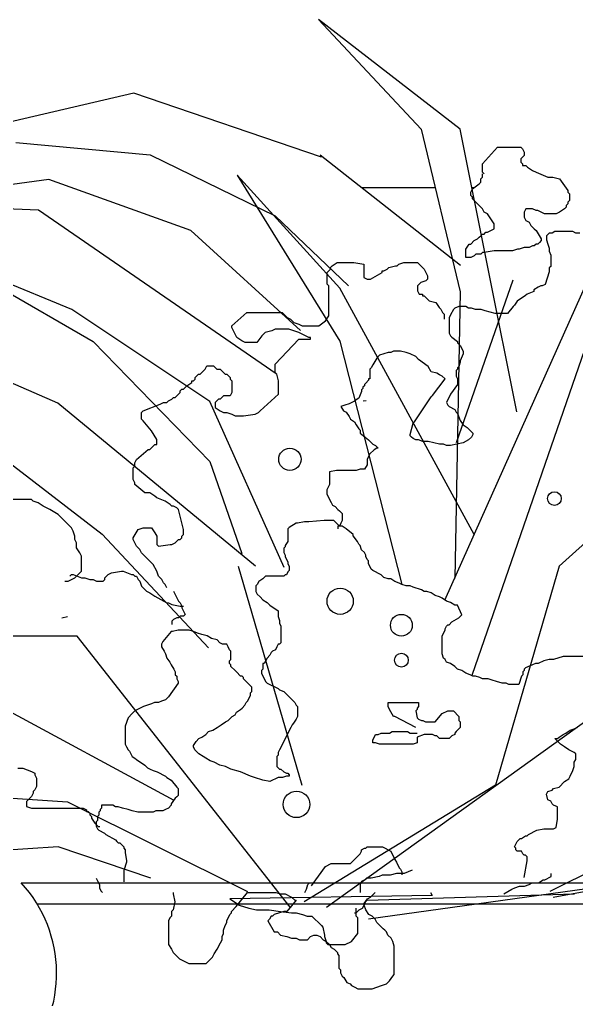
# Model space of a CAD drawing. Header units: millimetres. Extents: x 0 to 25200, y 0 to 17820.
# Drawn here: x 14957 to 15171, y 9540.3 to 9917 of the extents above; entities that cross this region are included whole.
import ezdxf

# ---------------------------------------------------------------- set-up
doc = ezdxf.new("R2010")
doc.units = ezdxf.units.MM
doc.header["$LTSCALE"] = 100
doc.header["$MEASUREMENT"] = 0
doc.layers.add('CO-TREE', color=251, linetype='Continuous')

# ---------------------------------------------------------------- blocks, each defined once
blk = doc.blocks.new('T-310')
at = {"layer": 'CO-TREE'}
for p, q in [((-38.95, 624.59), (0.47, 582.46)), ((15.43, 582.46), (-38.95, 624.59)), ((-109.97, 596.32), (-159.92, 584.63)), ((-37.91, 571.77), (-109.97, 596.32)), ((0.47, 582.46), (15.43, 519.95)), ((37.18, 473.75), (15.43, 582.46)), ((-155.24, 577.29), (-103.68, 572.65)), ((-103.68, 572.65), (-55.69, 549.11)), ((-38.35, 572.55), (15.5, 530.25)), ((24.01, 569.13), (29.79, 575.55)), ((29.79, 575.55), (38.78, 575.55)), ((38.78, 575.55), (39.42, 574.9)), ((39.42, 574.9), (40.06, 573.62)), ((40.06, 573.62), (40.06, 572.34)), ((24.01, 565.92), (24.01, 569.13)), ((40.06, 572.34), (38.78, 571.05)), ((38.78, 571.05), (38.78, 569.77)), ((38.78, 569.77), (39.42, 569.13)), ((39.42, 569.13), (39.42, 568.49)), ((24.65, 565.28), (24.01, 565.92)), ((24.01, 563.99), (24.01, 565.28)), ((39.42, 568.49), (40.7, 568.49)), ((40.7, 568.49), (41.34, 567.84)), ((41.34, 567.84), (43.27, 566.56)), ((43.27, 566.56), (44.56, 565.92)), ((44.56, 565.92), (49.05, 563.99)), ((-142.57, 563.12), (-209.92, 553.97)), ((-88.02, 543.53), (-142.57, 563.12)), ((-30.79, 521.31), (-70.22, 564.8)), ((-70.22, 564.8), (-30.79, 500.92)), ((20.16, 559.5), (22.73, 561.43)), ((22.73, 561.43), (23.37, 562.07)), ((23.37, 563.35), (24.01, 563.99)), ((23.37, 562.07), (23.37, 563.35)), ((49.05, 563.99), (50.98, 563.99)), ((50.98, 563.99), (53.54, 563.35)), ((53.54, 563.35), (56.75, 558.86)), ((-22.37, 560), (5.85, 560)), ((19.52, 558.22), (20.16, 559.5)), ((19.52, 556.93), (19.52, 558.22)), ((19.92, 560), (20.82, 560)), ((56.75, 558.86), (56.75, 558.22)), ((56.75, 558.22), (57.4, 557.58)), ((57.4, 557.58), (57.4, 555.01)), ((-209.92, 553.97), (-146.55, 551.44)), ((20.16, 556.29), (19.52, 556.93)), ((20.16, 555.65), (20.16, 556.29)), ((20.8, 555.01), (20.16, 555.65)), ((21.44, 554.37), (20.8, 555.01)), ((22.73, 553.08), (21.44, 554.37)), ((56.75, 553.73), (56.11, 553.08)), ((57.4, 555.01), (56.75, 554.37)), ((56.75, 554.37), (56.75, 553.73)), ((-146.55, 551.44), (-55.22, 488.52)), ((23.37, 552.44), (22.73, 553.08)), ((24.01, 551.8), (23.37, 552.44)), ((24.65, 550.52), (24.01, 551.8)), ((25.94, 549.87), (24.65, 550.52)), ((40.7, 551.8), (40.06, 550.52)), ((40.06, 550.52), (40.06, 548.59)), ((43.27, 551.8), (40.7, 551.8)), ((44.56, 551.16), (43.27, 551.8)), ((45.2, 551.16), (44.56, 551.16)), ((47.77, 549.87), (45.2, 551.16)), ((53.54, 550.52), (52.26, 549.87)), ((55.47, 551.8), (53.54, 550.52)), ((56.11, 552.44), (55.47, 551.8)), ((56.11, 553.08), (56.11, 552.44)), ((-55.69, 549.11), (-27.49, 522.28)), ((28.5, 546.02), (25.94, 549.87)), ((40.06, 548.59), (40.7, 547.31)), ((40.7, 547.31), (41.99, 546.67)), ((41.99, 546.67), (42.63, 545.38)), ((52.26, 549.87), (47.77, 549.87)), ((-45.91, 505.11), (-88.02, 543.53)), ((24.65, 542.17), (25.29, 542.82)), ((25.29, 542.82), (25.94, 542.82)), ((25.94, 542.82), (27.22, 543.46)), ((27.22, 543.46), (28.5, 544.1)), ((28.5, 544.1), (28.5, 546.02)), ((42.63, 545.38), (43.91, 544.1)), ((43.91, 544.1), (44.56, 543.46)), ((44.56, 543.46), (46.48, 540.25)), ((49.66, 542.55), (49.13, 542.02)), ((50.73, 542.55), (49.66, 542.55)), ((51.8, 543.09), (50.73, 542.55)), ((58.74, 543.09), (51.8, 543.09)), ((59.81, 542.55), (58.74, 543.09)), ((61.42, 542.55), (59.81, 542.55)), ((19.52, 538.32), (20.8, 539.61)), ((20.8, 539.61), (22.08, 540.25)), ((22.08, 540.25), (22.73, 540.89)), ((22.73, 540.89), (23.37, 541.53)), ((23.37, 541.53), (24.01, 542.17)), ((24.01, 542.17), (24.65, 542.17)), ((45.84, 538.96), (45.2, 538.32)), ((46.48, 539.61), (45.84, 538.96)), ((46.48, 540.25), (46.48, 539.61)), ((49.13, 542.02), (48.6, 541.49)), ((48.6, 541.49), (48.6, 539.88)), ((48.6, 539.88), (49.13, 538.28)), ((17.59, 536.4), (18.87, 538.32)), ((17.59, 533.19), (17.59, 536.4)), ((18.87, 538.32), (19.52, 538.32)), ((24.01, 535.11), (23.37, 534.47)), ((24.65, 535.11), (24.01, 535.11)), ((28.5, 535.76), (24.65, 535.11)), ((35.57, 535.76), (28.5, 535.76)), ((37.49, 536.4), (35.57, 535.76)), ((38.13, 536.4), (37.49, 536.4)), ((40.06, 537.04), (38.13, 536.4)), ((41.99, 537.04), (40.06, 537.04)), ((43.27, 537.68), (41.99, 537.04)), ((43.91, 537.68), (43.27, 537.68)), ((44.56, 538.32), (43.91, 537.68)), ((45.2, 538.32), (44.56, 538.32)), ((49.13, 538.28), (49.66, 536.68)), ((49.66, 536.68), (49.66, 535.61)), ((49.66, 535.61), (50.2, 534.01)), ((-179.95, 532.14), (-125.57, 500.88)), ((-133.73, 513.11), (-179.95, 532.14)), ((-33.77, 529.98), (-31.85, 531.26)), ((-31.85, 531.26), (-25.43, 531.26)), ((-25.43, 531.26), (-21.57, 530.62)), ((-8.09, 530.62), (-6.16, 531.26)), ((-6.16, 531.26), (-1.03, 531.26)), ((-1.03, 531.26), (0.26, 529.98)), ((19.52, 533.19), (17.59, 533.19)), ((20.8, 533.83), (19.52, 533.19)), ((21.44, 534.47), (20.8, 533.83)), ((23.37, 534.47), (21.44, 534.47)), ((50.2, 534.01), (50.2, 529.74)), ((-35.7, 527.41), (-35.06, 528.05)), ((-35.7, 522.92), (-35.7, 527.41)), ((-35.06, 528.05), (-34.41, 528.7)), ((-34.41, 529.34), (-33.77, 529.98)), ((-34.41, 528.7), (-34.41, 529.34)), ((-21.57, 530.62), (-21.57, 525.49)), ((-19.01, 524.85), (-14.51, 527.41)), ((-14.51, 527.41), (-14.51, 528.05)), ((-14.51, 528.05), (-13.87, 528.05)), ((-13.87, 528.05), (-12.58, 528.7)), ((-12.58, 528.7), (-11.94, 529.34)), ((-11.94, 529.34), (-9.37, 529.98)), ((-9.37, 529.98), (-8.73, 529.98)), ((-8.73, 529.98), (-8.09, 530.62)), ((0.26, 529.98), (1.54, 528.7)), ((1.54, 528.7), (2.82, 526.13)), ((49.66, 527.6), (48.06, 522.8)), ((50.2, 529.74), (49.66, 529.2)), ((49.66, 529.2), (49.66, 527.6)), ((-21.57, 525.49), (-20.29, 524.85)), ((-20.29, 524.85), (-19.01, 524.85)), ((0.26, 523.56), (-1.03, 522.28)), ((2.18, 524.2), (0.26, 523.56)), ((2.82, 524.85), (2.18, 524.2)), ((2.82, 526.13), (2.82, 524.85)), ((9.57, 401.43), (64.37, 524.03)), ((14.07, 462.06), (35.82, 524.57)), ((-35.06, 522.28), (-35.7, 522.92)), ((-35.06, 510.73), (-35.06, 522.28)), ((20.85, 426.67), (-30.79, 521.31)), ((-1.03, 522.28), (-1.03, 520.35)), ((-1.03, 520.35), (-0.39, 519.07)), ((15.43, 519.95), (13.35, 409.89)), ((43.79, 520.13), (41.12, 519.06)), ((45.39, 521.73), (43.79, 520.66)), ((43.79, 520.66), (43.79, 520.13)), ((46.46, 522.26), (45.39, 521.73)), ((46.99, 522.26), (46.46, 522.26)), ((48.06, 522.8), (46.99, 522.26)), ((-0.39, 519.07), (0.9, 519.07)), ((0.9, 519.07), (0.9, 518.43)), ((0.9, 518.43), (1.54, 518.43)), ((1.54, 518.43), (2.18, 517.79)), ((2.18, 517.79), (2.82, 517.14)), ((2.82, 517.14), (3.47, 516.5)), ((3.47, 516.5), (6.03, 515.86)), ((37.38, 516.39), (36.31, 514.79)), ((40.58, 518.53), (37.38, 516.39)), ((41.12, 519.06), (40.58, 518.53)), ((-80.71, 477.78), (-133.73, 513.11)), ((6.03, 515.86), (7.32, 513.94)), ((7.32, 513.94), (7.96, 513.29)), ((7.96, 513.29), (8.6, 512.01)), ((12.81, 513.19), (11.74, 511.05)), ((13.34, 513.72), (12.81, 513.19)), ((14.94, 514.25), (13.34, 513.72)), ((17.61, 514.25), (14.94, 514.25)), ((18.68, 513.72), (17.61, 514.25)), ((19.75, 513.72), (18.68, 513.72)), ((21.35, 513.19), (19.75, 513.72)), ((23.49, 513.19), (21.35, 513.19)), ((25.09, 512.65), (23.49, 513.19)), ((28.83, 511.58), (25.09, 512.65)), ((35.78, 514.25), (33.64, 511.58)), ((36.31, 514.79), (35.78, 514.25)), ((-72.29, 506.88), (-66.51, 512.01)), ((-66.51, 512.01), (-53.03, 512.01)), ((-53.03, 512.01), (-51.75, 510.73)), ((-51.75, 510.73), (-51.11, 510.08)), ((-51.11, 510.08), (-49.82, 509.44)), ((-49.82, 509.44), (-48.54, 508.16)), ((-38.91, 506.88), (-36.34, 508.8)), ((-36.34, 508.8), (-35.06, 510.73)), ((8.6, 512.01), (9.24, 511.37)), ((9.24, 511.37), (9.24, 509.44)), ((11.74, 511.05), (11.2, 509.98)), ((11.2, 509.98), (11.2, 504.11)), ((33.64, 511.58), (28.83, 511.58)), ((-72.29, 506.23), (-72.29, 506.88)), ((-70.37, 502.38), (-72.29, 506.23)), ((-56.88, 504.95), (-59.45, 504.31)), ((-55.6, 505.59), (-56.88, 504.95)), ((-50.46, 505.59), (-55.6, 505.59)), ((-46.61, 504.31), (-50.46, 505.59)), ((-48.54, 508.16), (-46.61, 507.52)), ((-46.61, 507.52), (-45.33, 506.88)), ((-45.33, 506.88), (-38.91, 506.88)), ((-68.44, 501.1), (-70.37, 502.38)), ((-67.16, 500.46), (-68.44, 501.1)), ((-60.74, 503.02), (-62.66, 500.46)), ((-60.09, 503.67), (-60.74, 503.02)), ((-59.45, 504.31), (-60.09, 503.67)), ((-55.6, 492.11), (-46.61, 501.74)), ((-45.33, 503.67), (-46.61, 504.31)), ((-46.61, 501.74), (-42.12, 501.74)), ((-44.04, 503.02), (-45.33, 503.67)), ((-42.76, 502.38), (-44.04, 503.02)), ((-42.12, 502.38), (-42.76, 502.38)), ((-42.12, 501.74), (-42.12, 502.38)), ((11.2, 504.11), (11.74, 503.04)), ((11.74, 503.04), (12.27, 502.51)), ((12.27, 502.51), (14.41, 500.9)), ((-139.21, 477.14), (-191.46, 499.94)), ((-125.57, 500.88), (-80.71, 454.68)), ((-62.66, 500.46), (-67.16, 500.46)), ((-30.79, 500.92), (-6.96, 407.46)), ((14.41, 500.9), (14.41, 500.37)), ((14.41, 500.37), (15.48, 499.3)), ((15.48, 499.3), (16.55, 497.17)), ((64.37, 500.92), (19.87, 372.42)), ((-16.57, 494.5), (-18.18, 491.83)), ((-15.51, 495.56), (-16.57, 494.5)), ((-13.9, 496.1), (-15.51, 495.56)), ((-12.3, 496.63), (-13.9, 496.1)), ((-11.23, 496.63), (-12.3, 496.63)), ((-10.16, 497.17), (-11.23, 496.63)), ((-7.49, 497.17), (-10.16, 497.17)), ((-5.36, 496.63), (-7.49, 497.17)), ((-3.75, 496.1), (-5.36, 496.63)), ((-1.62, 495.03), (-3.75, 496.1)), ((-0.55, 493.96), (-1.62, 495.03)), ((3.19, 491.29), (-0.55, 493.96)), ((16.55, 496.1), (15.48, 493.43)), ((15.48, 493.43), (15.48, 492.89)), ((16.55, 497.17), (16.55, 496.1)), ((-84.49, 488.26), (-82.57, 490.19)), ((-82.57, 490.19), (-81.92, 491.47)), ((-81.92, 491.47), (-79.36, 491.47)), ((-79.36, 491.47), (-78.71, 490.83)), ((-78.71, 490.83), (-78.07, 490.19)), ((-78.07, 490.19), (-76.79, 490.19)), ((-76.79, 490.19), (-76.15, 489.55)), ((-55.6, 488.91), (-55.6, 492.11)), ((-18.71, 490.76), (-19.24, 490.22)), ((-19.24, 490.22), (-19.24, 486.49)), ((-18.18, 491.83), (-18.71, 490.76)), ((4.26, 489.16), (3.19, 491.29)), ((14.41, 490.22), (13.87, 489.69)), ((13.87, 489.69), (13.87, 487.55)), ((14.94, 491.29), (14.41, 490.76)), ((14.41, 490.76), (14.41, 490.22)), ((15.48, 492.89), (14.94, 491.29)), ((-87.06, 485.7), (-86.42, 486.34)), ((-86.42, 486.98), (-85.78, 487.62)), ((-86.42, 486.34), (-86.42, 486.98)), ((-85.78, 487.62), (-85.13, 488.26)), ((-85.13, 488.26), (-84.49, 488.26)), ((-76.15, 489.55), (-74.86, 488.26)), ((-74.86, 488.26), (-74.22, 488.26)), ((-74.22, 488.26), (-72.94, 486.98)), ((-72.94, 486.98), (-72.94, 486.34)), ((-72.94, 486.34), (-72.29, 485.7)), ((-54.96, 488.26), (-55.6, 488.91)), ((-54.32, 485.7), (-54.96, 488.26)), ((-19.78, 485.95), (-20.85, 484.88)), ((-19.24, 486.49), (-19.78, 486.49)), ((-19.78, 486.49), (-19.78, 485.95)), ((6.4, 488.62), (4.26, 489.16)), ((4.79, 480.08), (9.6, 486.49)), ((7.46, 488.09), (6.4, 488.62)), ((8.53, 487.55), (7.46, 488.09)), ((9.6, 486.49), (8.53, 487.55)), ((13.87, 487.55), (14.41, 486.49)), ((14.41, 486.49), (14.41, 484.35)), ((-92.2, 481.85), (-91.55, 482.49)), ((-91.55, 482.49), (-90.91, 482.49)), ((-90.91, 482.49), (-89.63, 483.77)), ((-89.63, 483.77), (-87.7, 485.06)), ((-87.7, 485.7), (-87.06, 485.7)), ((-87.7, 485.06), (-87.7, 485.7)), ((-72.29, 485.7), (-72.29, 481.2)), ((-54.32, 480.56), (-54.32, 485.7)), ((-21.92, 482.75), (-22.45, 482.22)), ((-22.45, 482.22), (-22.45, 481.68)), ((-21.38, 483.82), (-21.92, 483.28)), ((-21.92, 483.28), (-21.92, 482.75)), ((-20.85, 484.88), (-21.38, 484.35)), ((-21.38, 484.35), (-21.38, 483.82)), ((14.41, 484.35), (11.74, 480.61)), ((-96.69, 478), (-95.41, 478.64)), ((-95.41, 478.64), (-94.76, 479.28)), ((-94.76, 479.28), (-94.12, 479.28)), ((-94.12, 479.28), (-93.48, 479.92)), ((-93.48, 479.92), (-92.84, 480.56)), ((-92.84, 480.56), (-92.2, 481.2)), ((-92.2, 481.2), (-92.2, 481.85)), ((-77.43, 478.64), (-78.71, 477.35)), ((-76.79, 478.64), (-77.43, 478.64)), ((-76.15, 479.28), (-76.79, 478.64)), ((-75.5, 479.92), (-76.15, 479.28)), ((-72.94, 479.92), (-75.5, 479.92)), ((-72.29, 481.2), (-72.94, 479.92)), ((-61.38, 474.14), (-54.32, 480.56)), ((-24.59, 478.48), (-25.12, 477.94)), ((-23.52, 479.01), (-24.59, 478.48)), ((-22.45, 481.68), (-23.52, 479.01)), ((-2.15, 469.93), (4.26, 479.55)), ((4.26, 479.55), (4.79, 480.08)), ((11.74, 480.61), (10.13, 477.41)), ((-63.21, 414.46), (-139.21, 477.14)), ((-106.32, 474.14), (-99.9, 476.71)), ((-99.9, 476.71), (-98.62, 477.35)), ((-98.62, 477.35), (-97.33, 477.35)), ((-97.33, 477.35), (-96.69, 478)), ((-52.16, 413.91), (-80.71, 477.78)), ((-78.71, 477.35), (-78.71, 475.43)), ((-78.71, 475.43), (-76.79, 474.14)), ((-28.86, 476.34), (-30.46, 475.81)), ((-30.46, 475.81), (-29.39, 474.21)), ((-27.26, 476.88), (-28.86, 476.34)), ((-25.12, 477.94), (-27.26, 476.88)), ((-21.83, 478), (-20.64, 478.16)), ((10.13, 477.41), (10.67, 476.34)), ((10.67, 476.34), (11.2, 475.81)), ((11.2, 475.81), (13.34, 474.74)), ((13.34, 474.74), (13.87, 473.67)), ((53.49, 414.5), (122.87, 477.14)), ((-106.96, 473.5), (-106.32, 474.14)), ((-106.96, 470.94), (-106.96, 473.5)), ((-106.32, 470.29), (-106.96, 470.94)), ((-76.79, 474.14), (-75.5, 473.5)), ((-75.5, 473.5), (-74.22, 473.5)), ((-74.22, 473.5), (-72.29, 472.86)), ((-72.29, 472.86), (-71.01, 472.22)), ((-71.01, 472.22), (-67.8, 472.22)), ((-67.8, 472.22), (-63.3, 472.86)), ((-63.3, 472.86), (-62.02, 473.5)), ((-62.02, 473.5), (-61.38, 474.14)), ((-29.39, 474.21), (-28.33, 473.67)), ((-28.33, 473.67), (-27.26, 472.07)), ((-27.26, 472.07), (-26.72, 471)), ((-26.72, 471), (-25.12, 469.93)), ((13.87, 473.67), (14.41, 473.14)), ((14.41, 473.14), (15.48, 470.47)), ((-175.31, 467.65), (-122.11, 426.81)), ((-103.11, 466.44), (-106.32, 470.29)), ((-25.12, 469.93), (-24.59, 468.87)), ((-24.59, 468.87), (-23.52, 467.26)), ((-23.52, 467.26), (-22.98, 466.73)), ((-3.75, 465.13), (-2.69, 469.4)), ((-2.69, 469.4), (-2.15, 469.93)), ((15.48, 470.47), (16.55, 468.87)), ((16.55, 468.87), (18.15, 467.8)), ((18.15, 467.8), (20.28, 465.66)), ((-101.18, 463.23), (-103.11, 466.44)), ((-22.98, 466.73), (-22.98, 465.66)), ((-22.98, 465.66), (-19.78, 462.99)), ((-3.75, 464.59), (-3.75, 465.13)), ((-3.22, 464.06), (-3.75, 464.59)), ((-2.69, 463.53), (-3.22, 464.06)), ((-1.62, 462.99), (-2.69, 463.53)), ((19.75, 464.06), (18.68, 462.99)), ((20.28, 465.13), (19.75, 464.06)), ((20.28, 465.66), (20.28, 465.13)), ((-103.75, 459.38), (-101.83, 461.31)), ((-101.83, 461.31), (-101.18, 461.31)), ((-101.18, 461.31), (-101.18, 463.23)), ((-19.78, 462.99), (-18.18, 461.39)), ((-18.18, 461.39), (-17.11, 460.86)), ((-16.57, 459.79), (-17.64, 459.25)), ((-17.11, 460.86), (-16.57, 460.32)), ((-16.57, 460.32), (-16.04, 459.79)), ((-16.04, 459.79), (-16.57, 459.79)), ((-0.55, 462.99), (-1.62, 462.99)), ((1.05, 462.46), (-0.55, 462.99)), ((3.19, 462.46), (1.05, 462.46)), ((5.33, 461.92), (3.19, 462.46)), ((7.46, 461.39), (5.33, 461.92)), ((9.07, 461.39), (7.46, 461.39)), ((10.13, 460.86), (9.07, 461.39)), ((11.74, 460.86), (10.13, 460.86)), ((16.55, 461.92), (11.74, 460.86)), ((18.68, 462.99), (16.55, 461.92)), ((-108.89, 455.53), (-104.39, 459.38)), ((-104.39, 459.38), (-103.75, 459.38)), ((-19.78, 456.58), (-20.31, 455.52)), ((-19.24, 457.65), (-19.78, 456.58)), ((-17.64, 459.25), (-19.24, 457.65)), ((-110.17, 452.32), (-109.53, 452.97)), ((-110.17, 447.83), (-110.17, 452.32)), ((-109.53, 454.25), (-108.89, 455.53)), ((-109.53, 452.97), (-109.53, 454.25)), ((-80.71, 454.68), (-68.48, 419.34)), ((-20.31, 453.38), (-21.38, 451.78)), ((-20.31, 455.52), (-20.31, 453.38)), ((-32.06, 451.25), (-34.74, 450.71)), ((-34.74, 450.71), (-34.74, 445.91)), ((-24.59, 451.25), (-32.06, 451.25)), ((-22.98, 451.78), (-24.59, 451.25)), ((-21.38, 451.78), (-22.98, 451.78)), ((-109.53, 446.55), (-110.17, 447.83)), ((-109.53, 445.91), (-109.53, 446.55)), ((-105.68, 442.7), (-109.53, 445.91)), ((-34.74, 445.91), (-35.8, 443.77)), ((-103.75, 442.7), (-105.68, 442.7)), ((-101.83, 441.41), (-103.75, 442.7)), ((-101.18, 440.77), (-101.83, 441.41)), ((-97.97, 439.49), (-101.18, 440.77)), ((-35.8, 443.77), (-35.8, 442.17)), ((-35.8, 442.17), (-34.2, 438.96)), ((-149.34, 440.13), (-166.67, 440.13)), ((-148.69, 439.49), (-149.34, 440.13)), ((-146.77, 438.85), (-148.69, 439.49)), ((-144.84, 437.56), (-146.77, 438.85)), ((-142.27, 436.28), (-144.84, 437.56)), ((-96.05, 438.21), (-97.97, 439.49)), ((-95.41, 437.56), (-96.05, 438.21)), ((-94.76, 437.56), (-95.41, 437.56)), ((-93.48, 436.92), (-94.76, 437.56)), ((-34.2, 438.96), (-33.67, 437.9)), ((-33.67, 437.9), (-32.6, 437.36)), ((-32.6, 437.36), (-31.53, 436.29)), ((-139.06, 434.35), (-142.27, 436.28)), ((-135.21, 430.5), (-139.06, 434.35)), ((-92.84, 436.28), (-93.48, 436.92)), ((-90.91, 428.58), (-92.84, 436.28)), ((-31.53, 436.29), (-31, 435.76)), ((-31, 435.76), (-30.46, 435.23)), ((-30.46, 435.23), (-29.93, 434.69)), ((-29.93, 434.69), (-29.93, 432.02)), ((-133.93, 429.22), (-135.21, 430.5)), ((-47.56, 430.95), (-50.23, 429.35)), ((-47.02, 430.95), (-47.56, 430.95)), ((-44.35, 431.49), (-47.02, 430.95)), ((-42.75, 431.49), (-44.35, 431.49)), ((-36.87, 432.02), (-42.75, 431.49)), ((-33.13, 432.02), (-36.87, 432.02)), ((-31, 429.89), (-33.13, 432.02)), ((-31.53, 429.89), (-31.53, 428.82)), ((-31, 429.89), (-31.53, 429.89)), ((-30.46, 430.95), (-31, 429.89)), ((-29.93, 429.89), (-31, 429.89)), ((-29.93, 432.02), (-30.46, 430.95)), ((-28.33, 428.82), (-29.93, 429.89)), ((-133.29, 427.94), (-133.93, 429.22)), ((-132.64, 426.01), (-133.29, 427.94)), ((-132.64, 424.73), (-132.64, 426.01)), ((-122.11, 426.81), (-81.26, 383.13)), ((-110.17, 425.37), (-108.25, 428.58)), ((-108.25, 428.58), (-106.32, 429.22)), ((-106.32, 429.22), (-103.11, 429.22)), ((-103.11, 429.22), (-101.83, 427.29)), ((-101.83, 427.29), (-101.18, 426.01)), ((-101.18, 426.01), (-101.18, 422.8)), ((-91.55, 426.01), (-90.91, 426.65)), ((-91.55, 425.37), (-91.55, 426.01)), ((-90.91, 426.65), (-90.91, 428.58)), ((-50.23, 429.35), (-50.76, 428.82)), ((-50.76, 428.82), (-50.76, 424.01)), ((-25.65, 426.68), (-28.33, 428.82)), ((-25.65, 426.15), (-25.65, 426.68)), ((-24.05, 424.01), (-25.65, 426.15)), ((-132, 423.44), (-132.64, 424.73)), ((-132, 421.52), (-132, 423.44)), ((-110.17, 424.73), (-110.17, 425.37)), ((-108.89, 422.16), (-110.17, 424.73)), ((-107.6, 420.88), (-108.89, 422.16)), ((-101.18, 422.8), (-100.54, 422.16)), ((-100.54, 422.16), (-96.05, 422.8)), ((-96.05, 422.8), (-95.41, 422.8)), ((-95.41, 422.8), (-94.12, 423.44)), ((-94.12, 423.44), (-93.48, 424.09)), ((-93.48, 424.09), (-92.84, 424.73)), ((-92.84, 424.73), (-92.2, 424.73)), ((-92.2, 424.73), (-91.55, 425.37)), ((-51.83, 421.88), (-52.36, 421.34)), ((-50.76, 424.01), (-51.83, 422.41)), ((-51.83, 422.41), (-51.83, 421.88)), ((-23.52, 422.94), (-24.05, 424.01)), ((-22.98, 422.41), (-23.52, 422.94)), ((-22.45, 420.81), (-22.98, 422.41)), ((-130.72, 419.59), (-132, 421.52)), ((-130.08, 418.31), (-130.72, 419.59)), ((-130.08, 412.53), (-130.08, 418.31)), ((-106.96, 419.59), (-107.6, 420.88)), ((-105.68, 418.31), (-106.96, 419.59)), ((-103.75, 416.38), (-105.68, 418.31)), ((-52.36, 421.34), (-52.36, 419.74)), ((-52.36, 419.74), (-51.83, 418.67)), ((-51.83, 418.67), (-51.83, 418.14)), ((-51.83, 418.14), (-50.76, 416)), ((-21.38, 419.74), (-22.45, 420.81)), ((-20.85, 418.67), (-21.38, 419.74)), ((-20.85, 418.14), (-20.85, 418.67)), ((-20.31, 417.07), (-20.85, 418.14)), ((-102.47, 415.1), (-103.75, 416.38)), ((-101.18, 412.53), (-102.47, 415.1)), ((-69.83, 414.5), (-45.36, 330.24)), ((-50.76, 416), (-50.76, 415.47)), ((-50.76, 415.47), (-50.23, 414.4)), ((-50.23, 414.4), (-50.23, 412.8)), ((-19.78, 416.54), (-20.31, 417.07)), ((-19.78, 415.47), (-19.78, 416.54)), ((-18.71, 413.33), (-19.78, 415.47)), ((53.49, 414.5), (29.02, 330.24)), ((-134.57, 410.61), (-133.93, 411.25)), ((-133.93, 411.25), (-133.29, 411.25)), ((-133.29, 411.25), (-130.08, 409.97)), ((-132.64, 409.97), (-131.36, 411.25)), ((-131.36, 411.25), (-130.08, 412.53)), ((-121.09, 409.97), (-120.44, 410.61)), ((-120.44, 410.61), (-119.8, 411.25)), ((-119.8, 411.25), (-118.52, 411.89)), ((-118.52, 411.89), (-114.67, 412.53)), ((-114.67, 412.53), (-114.02, 412.53)), ((-114.02, 412.53), (-110.81, 411.25)), ((-110.81, 411.25), (-110.17, 411.25)), ((-110.17, 411.25), (-109.53, 410.61)), ((-109.53, 410.61), (-108.89, 410.61)), ((-108.89, 410.61), (-108.25, 409.33)), ((-100.54, 410.61), (-101.18, 412.53)), ((-99.26, 409.33), (-100.54, 410.61)), ((-59.31, 410.66), (-60.38, 409.6)), ((-52.36, 410.66), (-59.31, 410.66)), ((-51.83, 411.2), (-52.36, 410.66)), ((-51.29, 411.2), (-51.83, 411.2)), ((-50.76, 412.27), (-51.29, 411.2)), ((-50.23, 412.8), (-50.76, 412.27)), ((-18.18, 412.8), (-18.71, 413.33)), ((-14.97, 411.2), (-18.18, 412.8)), ((-13.9, 410.13), (-14.97, 411.2)), ((-136.5, 408.68), (-135.21, 408.68)), ((-135.21, 408.68), (-132.64, 409.97)), ((-130.08, 409.97), (-128.79, 409.97)), ((-128.79, 409.97), (-126.87, 409.33)), ((-126.87, 409.33), (-125.58, 409.33)), ((-125.58, 409.33), (-124.3, 408.68)), ((-124.3, 408.68), (-121.73, 408.68)), ((-121.73, 408.68), (-121.09, 409.33)), ((-121.09, 409.33), (-121.09, 409.97)), ((-108.25, 409.33), (-107.6, 408.68)), ((-107.6, 408.68), (-106.96, 406.76)), ((-98.62, 408.04), (-99.26, 409.33)), ((-97.97, 407.4), (-98.62, 408.04)), ((-97.33, 406.12), (-97.97, 407.4)), ((-62.51, 407.46), (-63.05, 406.93)), ((-63.05, 406.93), (-63.05, 404.79)), ((-61.98, 408.53), (-62.51, 407.46)), ((-60.38, 409.6), (-61.98, 408.53)), ((-12.3, 409.6), (-13.9, 410.13)), ((-11.23, 409.6), (-12.3, 409.6)), ((-9.63, 408.53), (-11.23, 409.6)), ((-8.03, 407.99), (-9.63, 408.53)), ((-6.96, 407.46), (-8.03, 407.99)), ((-5.36, 406.93), (-6.96, 407.46)), ((-3.75, 406.93), (-5.36, 406.93)), ((-2.69, 406.39), (-3.75, 406.93)), ((-239.91, 403.07), (-94.53, 324.56)), ((-106.96, 406.76), (-105.04, 404.83)), ((-105.04, 404.83), (-103.75, 404.19)), ((-103.75, 404.19), (-101.83, 402.91)), ((-94.76, 404.83), (-93.48, 402.27)), ((-63.05, 404.79), (-62.51, 403.72)), ((-62.51, 403.72), (-61.44, 402.65)), ((0.52, 405.32), (-2.69, 406.39)), ((1.59, 404.79), (0.52, 405.32)), ((2.66, 404.79), (1.59, 404.79)), ((4.26, 404.26), (2.66, 404.79)), ((5.86, 403.19), (4.26, 404.26)), ((7.46, 402.65), (5.86, 403.19)), ((-101.83, 402.91), (-97.33, 400.34)), ((-97.33, 400.34), (-96.69, 400.34)), ((-96.69, 400.34), (-95.41, 399.7)), ((-95.41, 399.7), (-92.2, 399.06)), ((-93.48, 402.27), (-92.84, 400.98)), ((-92.84, 400.98), (-92.2, 400.34)), ((-92.2, 400.34), (-91.55, 399.06)), ((-61.44, 402.65), (-60.38, 401.59)), ((-60.38, 401.59), (-58.77, 400.52)), ((-58.77, 400.52), (-57.7, 399.45)), ((-57.7, 399.45), (-54.5, 397.31)), ((8.53, 402.12), (7.46, 402.65)), ((10.13, 401.05), (8.53, 402.12)), ((11.74, 400.52), (10.13, 401.05)), ((13.34, 399.45), (11.74, 400.52)), ((14.41, 399.45), (13.34, 399.45)), ((16.01, 395.71), (14.41, 399.45)), ((-92.2, 399.06), (-90.91, 399.06)), ((-91.55, 399.06), (-91.55, 398.41)), ((-91.55, 398.41), (-90.91, 397.13)), ((-90.91, 397.13), (-90.27, 395.85)), ((-90.27, 395.85), (-90.91, 395.21)), ((-54.5, 397.31), (-54.5, 395.18)), ((-35.93, 283.41), (123.82, 398.32)), ((15.48, 395.18), (16.01, 395.71)), ((-137.58, 394.64), (-135.45, 395.18)), ((-94.76, 393.92), (-95.41, 393.28)), ((-95.41, 393.28), (-95.41, 392)), ((-93.48, 394.56), (-94.76, 393.92)), ((-92.84, 394.56), (-93.48, 394.56)), ((-92.2, 395.21), (-92.84, 394.56)), ((-90.91, 395.21), (-92.2, 395.21)), ((-54.5, 395.18), (-53.97, 393.58)), ((-53.97, 393.58), (-53.97, 392.51)), ((-53.97, 392.51), (-53.43, 391.44)), ((10.13, 391.44), (10.67, 391.97)), ((10.67, 391.97), (11.2, 391.97)), ((11.2, 391.97), (12.27, 393.04)), ((12.27, 393.04), (14.94, 394.64)), ((14.94, 394.64), (15.48, 395.18)), ((-95.63, 389.3), (-98.84, 385.57)), ((-95.1, 389.3), (-95.63, 389.3)), ((-92.96, 389.84), (-95.1, 389.3)), ((-88.69, 389.84), (-92.96, 389.84)), ((-87.08, 389.3), (-88.69, 389.84)), ((-85.48, 388.77), (-87.08, 389.3)), ((-83.88, 388.24), (-85.48, 388.77)), ((-81.74, 387.7), (-83.88, 388.24)), ((-53.43, 391.44), (-53.43, 385.03)), ((8.53, 387.7), (9.6, 389.84)), ((9.6, 390.37), (10.13, 391.44)), ((9.6, 389.84), (9.6, 390.37)), ((-131.71, 387.57), (-242.49, 387.57)), ((-49.91, 283.41), (-131.71, 387.57)), ((-98.84, 385.57), (-99.37, 384.5)), ((-99.37, 384.5), (-99.37, 383.43)), ((-80.14, 386.63), (-81.74, 387.7)), ((-78, 386.1), (-80.14, 386.63)), ((-76.93, 385.03), (-78, 386.1)), ((-75.87, 384.5), (-76.93, 385.03)), ((-74.26, 384.5), (-75.87, 384.5)), ((-73.73, 383.43), (-74.26, 384.5)), ((-54.5, 384.5), (-55.03, 383.43)), ((-53.97, 384.5), (-54.5, 384.5)), ((-53.43, 385.03), (-53.97, 384.5)), ((8.53, 380.76), (8.53, 387.7)), ((-99.37, 383.43), (-98.3, 381.83)), ((-98.3, 381.83), (-97.77, 380.76)), ((-97.77, 380.76), (-97.23, 379.16)), ((-73.2, 382.36), (-73.73, 383.43)), ((-72.66, 381.83), (-73.2, 382.36)), ((-72.66, 378.63), (-72.66, 381.83)), ((-57.17, 381.3), (-57.7, 380.23)), ((-56.64, 381.83), (-57.17, 381.3)), ((-55.57, 382.36), (-56.64, 381.83)), ((-55.03, 383.43), (-55.57, 382.36)), ((9.07, 379.16), (8.53, 380.76)), ((-97.23, 379.16), (-96.17, 377.56)), ((-96.17, 377.56), (-95.63, 376.49)), ((-73.2, 378.09), (-72.66, 378.63)), ((-73.2, 377.02), (-73.2, 378.09)), ((-72.66, 376.49), (-73.2, 377.02)), ((-59.84, 377.02), (-60.38, 377.02)), ((-60.38, 377.02), (-60.38, 374.89)), ((-58.77, 379.16), (-59.84, 377.02)), ((-57.7, 380.23), (-58.77, 379.16)), ((9.6, 378.63), (9.07, 379.16)), ((10.13, 377.56), (9.6, 378.63)), ((11.74, 377.02), (10.13, 377.56)), ((13.34, 375.96), (11.74, 377.02)), ((44.32, 377.02), (43.25, 376.49)), ((45.39, 377.02), (44.32, 377.02)), ((47.53, 378.09), (45.39, 377.02)), ((49.66, 378.63), (47.53, 378.09)), ((51.27, 378.63), (49.66, 378.63)), ((55.01, 379.69), (51.27, 378.63)), ((63.02, 379.69), (55.01, 379.69)), ((-95.63, 376.49), (-94.56, 374.89)), ((-94.56, 374.89), (-94.03, 373.82)), ((-94.03, 373.82), (-94.03, 372.75)), ((-72.66, 375.96), (-72.66, 376.49)), ((-71.06, 374.35), (-72.66, 375.96)), ((-70.53, 373.82), (-71.06, 374.35)), ((-68.92, 372.22), (-70.53, 373.82)), ((-60.38, 374.89), (-60.91, 374.35)), ((-60.91, 374.35), (-60.91, 373.29)), ((-60.91, 373.29), (-59.31, 370.08)), ((14.41, 374.89), (13.34, 375.96)), ((16.01, 374.35), (14.41, 374.89)), ((17.61, 373.29), (16.01, 374.35)), ((19.22, 372.75), (17.61, 373.29)), ((40.05, 374.35), (39.51, 373.82)), ((39.51, 373.82), (39.51, 372.75)), ((40.58, 375.42), (40.05, 374.89)), ((40.05, 374.89), (40.05, 374.35)), ((43.25, 376.49), (40.58, 375.42)), ((-92.96, 369.55), (-96.7, 364.21)), ((-94.03, 372.75), (-93.49, 372.22)), ((-93.49, 372.22), (-93.49, 371.15)), ((-93.49, 371.15), (-92.96, 370.08)), ((-92.96, 370.08), (-92.96, 369.55)), ((-68.39, 372.22), (-68.92, 372.22)), ((-67.85, 371.68), (-68.39, 372.22)), ((-67.85, 371.15), (-67.85, 371.68)), ((-67.32, 370.62), (-67.85, 371.15)), ((-66.79, 370.08), (-67.32, 370.62)), ((-64.65, 367.95), (-66.79, 370.08)), ((-59.31, 370.08), (-58.77, 369.55)), ((-58.77, 369.55), (-54.5, 367.41)), ((20.28, 372.22), (19.22, 372.75)), ((21.35, 372.22), (20.28, 372.22)), ((22.96, 371.68), (21.35, 372.22)), ((24.02, 371.15), (22.96, 371.68)), ((26.16, 371.15), (24.02, 371.15)), ((27.76, 370.62), (26.16, 371.15)), ((29.37, 370.08), (27.76, 370.62)), ((31.5, 369.55), (29.37, 370.08)), ((33.1, 369.55), (31.5, 369.55)), ((34.17, 369.01), (33.1, 369.55)), ((38.98, 372.22), (37.91, 369.01)), ((39.51, 372.75), (38.98, 372.22)), ((-65.18, 365.81), (-64.65, 366.34)), ((-65.18, 364.74), (-65.18, 365.81)), ((-64.65, 366.34), (-64.65, 367.95)), ((-54.5, 367.41), (-53.97, 366.88)), ((-53.97, 366.88), (-52.36, 366.34)), ((-52.36, 366.34), (-51.29, 365.28)), ((37.91, 369.01), (34.17, 369.01)), ((-102.04, 362.07), (-103.11, 361.54)), ((-100.44, 362.07), (-102.04, 362.07)), ((-99.37, 362.61), (-100.44, 362.07)), ((-97.77, 363.14), (-99.37, 362.61)), ((-96.7, 364.21), (-97.77, 363.14)), ((-67.32, 361), (-66.79, 362.07)), ((-66.79, 362.07), (-66.25, 362.61)), ((-66.25, 362.61), (-65.18, 364.74)), ((-51.29, 365.28), (-50.23, 364.21)), ((-50.23, 364.21), (-49.16, 363.14)), ((-49.16, 363.14), (-48.09, 362.07)), ((-48.09, 362.07), (-47.56, 361)), ((-12.3, 360.47), (-12.3, 362.07)), ((-12.3, 362.07), (-0.55, 362.07)), ((-0.55, 362.07), (-0.55, 360.47)), ((-109.52, 358.87), (-110.59, 357.8)), ((-106.31, 360.47), (-109.52, 358.87)), ((-104.71, 361), (-106.31, 360.47)), ((-103.11, 361.54), (-104.71, 361)), ((-71.06, 357.27), (-70.53, 358.33)), ((-70.53, 358.33), (-68.92, 359.4)), ((-68.92, 359.4), (-68.39, 359.94)), ((-68.39, 359.94), (-67.32, 361)), ((-47.56, 361), (-47.02, 360.47)), ((-47.02, 360.47), (-47.02, 356.73)), ((-11.77, 359.4), (-12.3, 360.47)), ((-10.16, 356.73), (-11.77, 359.4)), ((-1.08, 359.4), (-1.62, 358.87)), ((-1.62, 358.87), (-1.08, 356.2)), ((-0.55, 360.47), (-1.08, 359.94)), ((-1.08, 359.94), (-1.08, 359.4)), ((8.53, 357.8), (10.67, 358.87)), ((10.67, 358.87), (12.81, 358.87)), ((12.81, 358.87), (14.94, 356.73)), ((-112.19, 356.2), (-113.26, 352.99)), ((-110.59, 357.8), (-112.19, 356.2)), ((-76.4, 353.53), (-74.8, 354.6)), ((-74.8, 354.6), (-73.73, 355.13)), ((-73.73, 355.13), (-72.13, 356.73)), ((-72.13, 356.73), (-71.06, 357.27)), ((-48.62, 354.06), (-49.16, 353.53)), ((-47.56, 355.66), (-48.62, 354.06)), ((-47.02, 356.73), (-47.56, 355.66)), ((-9.63, 356.73), (-10.16, 356.73)), ((-1.62, 352.46), (-9.63, 356.73)), ((-1.08, 356.2), (-0.55, 355.66)), ((-0.55, 355.66), (0.52, 355.13)), ((0.52, 355.13), (1.05, 355.13)), ((1.05, 355.13), (2.12, 354.6)), ((2.12, 354.6), (5.86, 354.6)), ((5.86, 354.6), (8.53, 357.8)), ((14.94, 356.73), (14.94, 355.13)), ((14.94, 355.13), (15.48, 354.6)), ((15.48, 354.6), (15.48, 352.46)), ((-113.26, 352.99), (-113.26, 346.05)), ((-82.28, 349.79), (-81.21, 350.86)), ((-81.21, 350.86), (-79.61, 351.39)), ((-79.61, 351.39), (-78, 352.46)), ((-78, 352.46), (-76.4, 353.53)), ((-49.69, 352.46), (-53.97, 343.92)), ((-49.16, 353.53), (-49.69, 352.46)), ((-16.04, 349.79), (-14.97, 350.32)), ((-14.97, 350.32), (-11.77, 350.32)), ((-11.77, 350.32), (-10.7, 350.86)), ((-10.7, 350.86), (-4.82, 350.86)), ((-4.82, 350.86), (-3.75, 350.32)), ((-3.75, 350.32), (-1.08, 350.32)), ((13.87, 350.86), (13.34, 350.32)), ((13.34, 350.32), (13.34, 349.79)), ((14.41, 351.39), (13.87, 350.86)), ((15.48, 352.46), (14.41, 351.39)), ((55.01, 349.79), (56.07, 350.32)), ((56.07, 350.32), (57.68, 351.39)), ((57.68, 351.39), (59.28, 351.93)), ((59.28, 351.93), (60.35, 352.46)), ((-87.08, 345.52), (-86.02, 347.12)), ((-86.02, 347.12), (-84.95, 348.19)), ((-84.95, 348.19), (-83.88, 348.72)), ((-83.88, 348.72), (-82.28, 349.79)), ((-18.18, 347.65), (-17.11, 349.79)), ((-18.18, 346.59), (-18.18, 347.65)), ((-17.11, 346.59), (-18.18, 346.59)), ((-17.11, 349.79), (-16.04, 349.79)), ((-15.51, 346.05), (-17.11, 346.59)), ((-1.08, 346.59), (-2.69, 346.05)), ((1.59, 349.79), (-1.08, 348.72)), ((-1.08, 348.72), (-1.08, 346.59)), ((4.79, 349.79), (1.59, 349.79)), ((5.86, 349.26), (4.79, 349.79)), ((6.4, 349.26), (5.86, 349.26)), ((7.46, 348.19), (6.4, 349.26)), ((11.2, 348.19), (7.46, 348.19)), ((12.27, 349.26), (11.2, 348.19)), ((13.34, 349.79), (12.27, 349.26)), ((53.94, 346.05), (51.8, 348.19)), ((51.8, 348.19), (52.87, 348.19)), ((52.87, 348.19), (53.4, 348.72)), ((53.4, 348.72), (55.01, 349.79)), ((-113.26, 346.05), (-112.72, 344.99)), ((-112.72, 344.99), (-112.19, 343.92)), ((-112.19, 343.92), (-111.66, 343.38)), ((-111.66, 343.38), (-110.59, 341.25)), ((-87.08, 344.99), (-87.08, 345.52)), ((-86.55, 343.92), (-87.08, 344.99)), ((-84.95, 342.32), (-86.55, 343.92)), ((-53.97, 343.92), (-54.5, 342.85)), ((-54.5, 342.85), (-54.5, 341.78)), ((-2.69, 346.05), (-15.51, 346.05)), ((55.54, 344.99), (53.94, 346.05)), ((57.14, 343.92), (55.54, 344.99)), ((59.28, 342.85), (57.14, 343.92)), ((59.81, 342.32), (59.28, 342.85)), ((-110.59, 341.25), (-109.52, 340.71)), ((-109.52, 340.71), (-108.99, 340.18)), ((-108.99, 340.18), (-105.78, 338.04)), ((-83.35, 341.25), (-84.95, 342.32)), ((-82.28, 340.71), (-83.35, 341.25)), ((-80.67, 339.65), (-82.28, 340.71)), ((-79.07, 339.11), (-80.67, 339.65)), ((-76.93, 338.04), (-79.07, 339.11)), ((-54.5, 341.78), (-55.03, 341.25)), ((-55.03, 341.25), (-55.03, 337.51)), ((59.28, 339.11), (59.81, 340.18)), ((59.28, 337.51), (59.28, 339.11)), ((59.81, 340.18), (59.81, 342.32)), ((-154.47, 336.8), (-152.55, 336.8)), ((-152.55, 336.8), (-149.34, 335.52)), ((-149.34, 335.52), (-148.05, 334.88)), ((-105.78, 338.04), (-104.71, 336.98)), ((-104.71, 336.98), (-103.64, 336.44)), ((-103.64, 336.44), (-102.58, 335.91)), ((-102.58, 335.91), (-100.97, 335.37)), ((-100.97, 335.37), (-97.77, 333.77)), ((-74.8, 337.51), (-76.93, 338.04)), ((-72.66, 336.44), (-74.8, 337.51)), ((-68.92, 335.37), (-72.66, 336.44)), ((-65.18, 333.77), (-68.92, 335.37)), ((-55.03, 337.51), (-53.97, 336.44)), ((-53.97, 336.44), (-53.43, 336.44)), ((-53.43, 336.44), (-52.36, 335.37)), ((-52.36, 335.37), (-51.29, 334.84)), ((57.68, 333.77), (58.74, 335.91)), ((58.74, 335.91), (59.28, 337.51)), ((-148.05, 334.88), (-148.05, 334.24)), ((-148.05, 334.24), (-147.41, 332.95)), ((-147.41, 332.95), (-147.41, 329.74)), ((-97.77, 333.77), (-97.23, 333.24)), ((-97.23, 333.24), (-95.63, 332.17)), ((-95.63, 332.17), (-93.49, 329.5)), ((-63.58, 333.24), (-65.18, 333.77)), ((-60.38, 332.17), (-63.58, 333.24)), ((-57.7, 331.64), (-60.38, 332.17)), ((-54.5, 333.24), (-57.7, 331.64)), ((-52.9, 333.24), (-54.5, 333.24)), ((-51.29, 333.77), (-52.9, 333.24)), ((-51.29, 334.84), (-50.76, 334.84)), ((-50.23, 333.77), (-51.29, 333.77)), ((-50.76, 334.84), (-50.23, 334.31)), ((-50.23, 334.31), (-50.23, 333.77)), ((53.4, 329.5), (55.54, 331.64)), ((55.54, 331.64), (57.14, 332.7)), ((57.14, 332.7), (57.68, 333.77)), ((-148.05, 328.46), (-148.69, 327.82)), ((-148.69, 327.82), (-148.69, 327.18)), ((-147.41, 329.74), (-148.05, 328.46)), ((-93.49, 329.5), (-92.96, 328.97)), ((-92.96, 328.97), (-92.96, 326.3)), ((29.02, 330.24), (-44.56, 285.4)), ((48.6, 326.83), (49.13, 327.9)), ((49.13, 327.9), (50.73, 328.43)), ((50.73, 328.43), (51.27, 328.97)), ((51.27, 328.97), (53.4, 329.5)), ((-193, 327.58), (-135.39, 323.92)), ((-149.98, 325.25), (-151.26, 323.97)), ((-151.26, 323.97), (-151.26, 322.04)), ((-149.34, 325.89), (-149.98, 325.25)), ((-148.69, 327.18), (-149.34, 325.89)), ((-94.03, 325.23), (-95.63, 323.09)), ((-93.49, 325.76), (-94.03, 325.23)), ((-92.96, 326.3), (-93.49, 325.76)), ((49.13, 324.69), (48.6, 326.83)), ((50.2, 324.16), (49.13, 324.69)), ((50.73, 323.09), (50.2, 324.16)), ((-151.26, 322.04), (-149.34, 321.4)), ((-149.34, 321.4), (-129.43, 321.4)), ((-135.39, 323.92), (-66.25, 289.36)), ((-129.43, 321.4), (-128.15, 320.76)), ((-128.15, 320.76), (-128.15, 320.12)), ((-122.87, 320.42), (-123.41, 319.89)), ((-122.34, 321.49), (-122.87, 320.96)), ((-122.87, 320.96), (-122.87, 320.42)), ((-122.34, 322.56), (-122.34, 321.49)), ((-118.07, 322.56), (-122.34, 322.56)), ((-117, 322.02), (-118.07, 322.56)), ((-115.93, 322.02), (-117, 322.02)), ((-114.33, 321.49), (-115.93, 322.02)), ((-112.19, 320.96), (-114.33, 321.49)), ((-110.59, 320.42), (-112.19, 320.96)), ((-108.45, 319.89), (-110.59, 320.42)), ((-101.51, 320.42), (-102.58, 319.89)), ((-98.84, 320.42), (-101.51, 320.42)), ((-97.77, 320.96), (-98.84, 320.42)), ((-96.7, 321.49), (-97.77, 320.96)), ((-95.63, 322.56), (-96.7, 321.49)), ((-95.63, 323.09), (-95.63, 322.56)), ((119.05, 323.92), (49.91, 289.36)), ((51.27, 322.56), (50.73, 323.09)), ((52.87, 322.02), (51.27, 322.56)), ((52.87, 317.22), (52.87, 322.02)), ((-128.15, 320.12), (-127.51, 320.12)), ((-127.51, 320.12), (-126.87, 319.48)), ((-126.87, 319.48), (-126.87, 318.83)), ((-126.87, 318.83), (-126.22, 318.19)), ((-126.22, 318.19), (-126.22, 317.55)), ((-126.22, 317.55), (-124.94, 315.63)), ((-123.94, 316.68), (-124.48, 316.15)), ((-123.41, 318.82), (-123.94, 318.29)), ((-123.94, 318.29), (-123.94, 316.68)), ((-123.41, 319.89), (-123.41, 318.82)), ((-102.58, 319.89), (-108.45, 319.89)), ((52.33, 314.01), (52.87, 317.22)), ((-124.94, 315.63), (-124.3, 314.98)), ((-124.48, 316.15), (-124.48, 314.55)), ((-124.48, 314.55), (-123.94, 313.48)), ((-124.3, 314.98), (-123.66, 314.34)), ((-123.94, 313.48), (-123.41, 312.95)), ((-123.66, 314.34), (-123.01, 314.34)), ((-123.41, 312.95), (-121.27, 311.88)), ((41.65, 311.35), (44.86, 312.95)), ((44.86, 312.95), (47.53, 313.48)), ((47.53, 313.48), (51.27, 313.48)), ((51.27, 313.48), (52.33, 314.01)), ((-121.27, 311.88), (-120.74, 311.35)), ((-120.74, 311.35), (-117, 309.21)), ((-117, 309.21), (-116.46, 308.68)), ((37.38, 308.68), (37.91, 309.21)), ((37.91, 309.21), (38.45, 309.74)), ((38.45, 309.74), (38.98, 309.74)), ((38.98, 309.74), (40.58, 310.81)), ((40.58, 310.81), (41.12, 310.81)), ((41.12, 310.81), (41.65, 311.35)), ((-139.05, 306.64), (-200.34, 302.45)), ((-103.44, 294.6), (-139.05, 306.64)), ((-116.46, 308.68), (-115.93, 308.14)), ((-115.93, 308.14), (-115.4, 308.14)), ((-115.4, 308.14), (-113.79, 306.54)), ((-113.79, 306.54), (-113.79, 306.01)), ((-113.79, 306.01), (-113.26, 305.47)), ((-113.26, 305.47), (-113.26, 304.4)), ((-22.45, 305.47), (-21.38, 306.01)), ((-22.45, 304.94), (-22.45, 305.47)), ((-21.38, 306.01), (-20.85, 306.01)), ((-20.85, 306.01), (-20.31, 306.54)), ((-20.31, 306.54), (-14.44, 306.54)), ((-14.44, 306.54), (-11.23, 304.94)), ((36.31, 306.54), (37.38, 308.68)), ((36.84, 306.01), (36.31, 306.54)), ((36.84, 305.47), (36.84, 306.01)), ((37.38, 304.94), (36.84, 305.47)), ((-113.26, 304.4), (-112.72, 301.2)), ((-26.72, 300.13), (-22.98, 303.87)), ((-22.98, 303.87), (-22.45, 304.94)), ((-11.23, 304.94), (-9.63, 301.73)), ((-9.63, 301.73), (-9.1, 300.67)), ((38.98, 304.94), (37.38, 304.94)), ((39.51, 303.87), (38.98, 304.94)), ((40.05, 303.34), (39.51, 303.87)), ((40.58, 303.34), (40.05, 303.34)), ((41.12, 302.8), (40.58, 303.34)), ((41.12, 301.2), (41.12, 302.8)), ((51.12, 287.27), (148.38, 305.07)), ((-112.72, 300.67), (-113.79, 297.46)), ((-112.72, 301.2), (-112.72, 300.67)), ((-41.68, 291.59), (-36.34, 299.06)), ((-36.34, 299.06), (-34.2, 300.13)), ((-34.2, 300.13), (-26.72, 300.13)), ((-9.1, 300.67), (-8.03, 298.53)), ((-8.03, 298.53), (-7.49, 298)), ((-7.49, 298), (-6.96, 296.93)), ((40.05, 294.79), (41.12, 301.2)), ((-124.41, 294.52), (-123.8, 293.31)), ((-113.79, 297.46), (-113.79, 293.19)), ((-21.22, 293.92), (-22.43, 293.31)), ((-20.61, 294.52), (-21.22, 293.92)), ((-18.79, 294.52), (-20.61, 294.52)), ((-19.75, 278.87), (103.87, 296.12)), ((-15.75, 295.13), (-18.79, 294.52)), ((-14.54, 295.74), (-15.75, 295.13)), ((-11.51, 295.74), (-14.54, 295.74)), ((-9.08, 296.34), (-11.51, 295.74)), ((-6.04, 296.34), (-9.08, 296.34)), ((-6.96, 296.93), (-6.96, 295.86)), ((-3.01, 297.56), (-6.04, 296.34)), ((45.55, 292.7), (47.37, 293.92)), ((47.37, 293.92), (47.98, 293.92)), ((47.98, 293.92), (50.41, 295.13)), ((50.41, 295.13), (50.41, 296.34)), ((-153.22, 292.7), (153.22, 292.7)), ((-123.8, 293.31), (-123.2, 292.1)), ((-123.2, 292.1), (-123.2, 290.88)), ((-123.2, 290.88), (-122.59, 289.67)), ((-44.28, 289.06), (-43.68, 290.28)), ((-43.68, 290.28), (-43.07, 292.1)), ((-43.07, 292.1), (-42.46, 292.7)), ((-22.43, 293.31), (-23.04, 292.1)), ((-23.04, 292.1), (-23.04, 289.06)), ((32.2, 288.46), (35.23, 290.28)), ((35.23, 290.28), (36.45, 290.88)), ((36.45, 290.88), (38.27, 291.49)), ((38.27, 291.49), (40.09, 291.49)), ((40.09, 291.49), (41.91, 292.1)), ((41.91, 292.1), (43.13, 292.7)), ((43.13, 292.7), (45.55, 292.7)), ((-122.59, 289.67), (-121.98, 289.06)), ((-94.88, 289.06), (-94.88, 288.46)), ((-94.88, 288.46), (-94.27, 285.42)), ((4.67, 287.85), (-73.09, 286.64)), ((-73.09, 286.64), (-71.27, 285.42)), ((-70.6, 283.6), (-66.35, 289.06)), ((-66.35, 289.06), (-55.43, 289.06)), ((-55.43, 289.06), (-53.6, 288.46)), ((-53.6, 288.46), (-51.78, 288.46)), ((-51.78, 288.46), (-49.36, 287.24)), ((-49.36, 287.24), (-48.14, 286.03)), ((-21.43, 284.82), (-20.22, 286.64)), ((-20.28, 286.03), (59.3, 288.46)), ((-20.22, 286.64), (-19, 287.24)), ((-19, 287.24), (-17.18, 289.06)), ((4.06, 289.06), (4.67, 287.85)), ((-147.17, 284.7), (147.17, 284.7)), ((-94.27, 285.42), (-94.88, 282.39)), ((-72.42, 281.78), (-70.6, 283.6)), ((-71.27, 285.42), (-69.45, 284.21)), ((-69.45, 284.21), (-65.81, 282.99)), ((-65.81, 282.99), (-62.78, 282.39)), ((-47.53, 286.03), (-51.18, 281.78)), ((-48.14, 286.03), (-47.53, 286.03)), ((-24.53, 279.96), (-24.53, 282.99)), ((-23.32, 282.39), (-22.11, 282.99)), ((-22.11, 282.99), (-21.5, 284.21)), ((-21.5, 284.21), (-20.89, 285.42)), ((-21.43, 284.21), (-21.43, 284.82)), ((-20.83, 282.39), (-21.43, 284.21)), ((-20.89, 285.42), (-20.28, 286.03)), ((-96.1, 279.35), (-96.7, 278.14)), ((-95.49, 279.96), (-96.1, 279.35)), ((-94.88, 282.39), (-95.49, 281.78)), ((-95.49, 281.78), (-95.49, 279.96)), ((-74.24, 278.14), (-73.03, 280.57)), ((-73.03, 280.57), (-72.42, 281.17)), ((-72.42, 281.17), (-72.42, 281.78)), ((-62.78, 282.39), (-57.92, 282.39)), ((-57.85, 278.75), (-58.46, 278.14)), ((-57.92, 282.39), (-53.67, 281.78)), ((-57.25, 279.96), (-57.85, 278.75)), ((-56.64, 279.96), (-57.25, 279.96)), ((-56.03, 280.57), (-56.64, 279.96)), ((-52.39, 281.78), (-56.03, 280.57)), ((-53.67, 281.78), (-49.42, 281.17)), ((-51.18, 281.78), (-52.39, 281.78)), ((-49.42, 281.17), (-47.6, 281.17)), ((-47.6, 281.17), (-45.17, 280.57)), ((-45.17, 280.57), (-43.35, 279.96)), ((-43.35, 279.96), (-41.53, 279.96)), ((-41.53, 279.96), (-37.89, 276.32)), ((-25.14, 281.17), (-24.53, 281.17)), ((-24.53, 281.17), (-23.32, 282.39)), ((-23.93, 279.35), (-24.53, 279.96)), ((-23.93, 273.29), (-23.93, 279.35)), ((-19.61, 280.57), (-20.83, 282.39)), ((-18.4, 279.96), (-19.61, 280.57)), ((-17.18, 278.75), (-18.4, 279.96)), ((-16.58, 277.53), (-17.18, 278.75)), ((-96.7, 278.14), (-96.7, 269.04)), ((-75.46, 274.5), (-74.85, 276.32)), ((-74.85, 276.32), (-74.24, 277.53)), ((-74.24, 277.53), (-74.24, 278.14)), ((-58.46, 278.14), (-56.03, 273.89)), ((-37.89, 276.32), (-37.28, 275.71)), ((-37.28, 275.71), (-36.67, 272.68)), ((-14.15, 275.11), (-16.58, 277.53)), ((-13.54, 274.5), (-14.15, 275.11)), ((-76.06, 272.07), (-75.46, 273.29)), ((-76.06, 270.86), (-76.06, 272.07)), ((-75.46, 273.29), (-75.46, 274.5)), ((-56.03, 273.89), (-54.82, 273.89)), ((-54.82, 273.89), (-53.6, 272.68)), ((-53.6, 272.68), (-51.18, 272.07)), ((-51.18, 272.07), (-49.36, 271.47)), ((-49.36, 271.47), (-47.53, 271.47)), ((-47.53, 271.47), (-46.32, 270.86)), ((-43.29, 270.86), (-42.07, 272.07)), ((-42.07, 272.07), (-40.86, 272.68)), ((-40.86, 272.68), (-39.64, 272.68)), ((-39.64, 272.68), (-38.43, 272.07)), ((-38.43, 272.07), (-37.22, 270.86)), ((-36.67, 272.68), (-36.67, 272.07)), ((-36.67, 272.07), (-36.07, 270.25)), ((-26.35, 270.25), (-23.93, 273.29)), ((-12.93, 273.89), (-13.54, 274.5)), ((-12.33, 272.68), (-12.93, 273.89)), ((-11.11, 271.47), (-12.33, 272.68)), ((-10.51, 270.25), (-11.11, 271.47)), ((-96.7, 269.04), (-95.49, 267.22)), ((-77.88, 267.22), (-76.67, 269.65)), ((-76.67, 269.65), (-76.06, 270.86)), ((-46.32, 270.86), (-43.29, 270.86)), ((-37.22, 270.86), (-36, 270.25)), ((-36.07, 270.25), (-36.07, 269.65)), ((-36.07, 269.65), (-35.46, 269.04)), ((-36, 270.25), (-34.79, 269.04)), ((-35.46, 269.04), (-28.78, 269.04)), ((-34.79, 269.04), (-34.18, 267.83)), ((-34.18, 267.83), (-32.97, 267.22)), ((-28.78, 269.04), (-26.35, 270.25)), ((-9.9, 268.43), (-10.51, 270.25)), ((-9.9, 257.51), (-9.9, 268.43)), ((-95.49, 267.22), (-94.88, 266)), ((-94.88, 266), (-92.45, 263.58)), ((-82.13, 261.76), (-79.71, 264.18)), ((-79.71, 264.18), (-79.1, 265.4)), ((-79.1, 265.4), (-77.88, 267.22)), ((-32.97, 267.22), (-32.36, 266.61)), ((-32.36, 266.61), (-31.75, 266)), ((-31.75, 266), (-31.75, 265.4)), ((-31.75, 265.4), (-31.14, 264.79)), ((-31.14, 264.79), (-31.14, 259.94)), ((-92.45, 263.58), (-88.81, 261.76)), ((-88.81, 261.76), (-82.13, 261.76)), ((-31.14, 259.94), (-30.54, 259.33)), ((-30.54, 259.33), (-30.54, 258.12)), ((-30.54, 258.12), (-29.93, 256.9)), ((-29.93, 256.9), (-29.32, 256.3)), ((-29.32, 256.3), (-28.11, 254.48)), ((-11.72, 255.08), (-10.51, 256.9)), ((-10.51, 256.9), (-9.9, 257.51)), ((-28.11, 254.48), (-26.9, 253.87)), ((-26.9, 253.87), (-26.29, 253.26)), ((-26.29, 253.26), (-25.07, 252.66)), ((-25.07, 252.66), (-23.86, 252.05)), ((-18.4, 252.05), (-16.58, 252.66)), ((-16.58, 252.66), (-14.76, 253.26)), ((-14.76, 253.26), (-12.93, 253.87)), ((-12.93, 253.87), (-11.72, 255.08)), ((-23.86, 252.05), (-18.4, 252.05))]:
    blk.add_line(p, q, dxfattribs=at)
for centre, radius in [((-50, 455.56), 4.28), ((51.63, 440.45), 2.66), ((-30.68, 400.99), 5.04), ((-7.16, 391.76), 4.2), ((-7.16, 378.32), 2.66), ((-47.48, 322.91), 5.11)]:
    blk.add_circle(centre, radius, dxfattribs=at)
blk.add_arc((-190.82, 257.96), 51.19, 318.897, 42.7402, dxfattribs=at)

msp = doc.modelspace()

# ---------------------------------------------------------------- block references
at = {"layer": 'CO-TREE'}
msp.add_blockref('T-310', (15110.88, 9292.39), dxfattribs=at)

doc.saveas('drawing.dxf')
